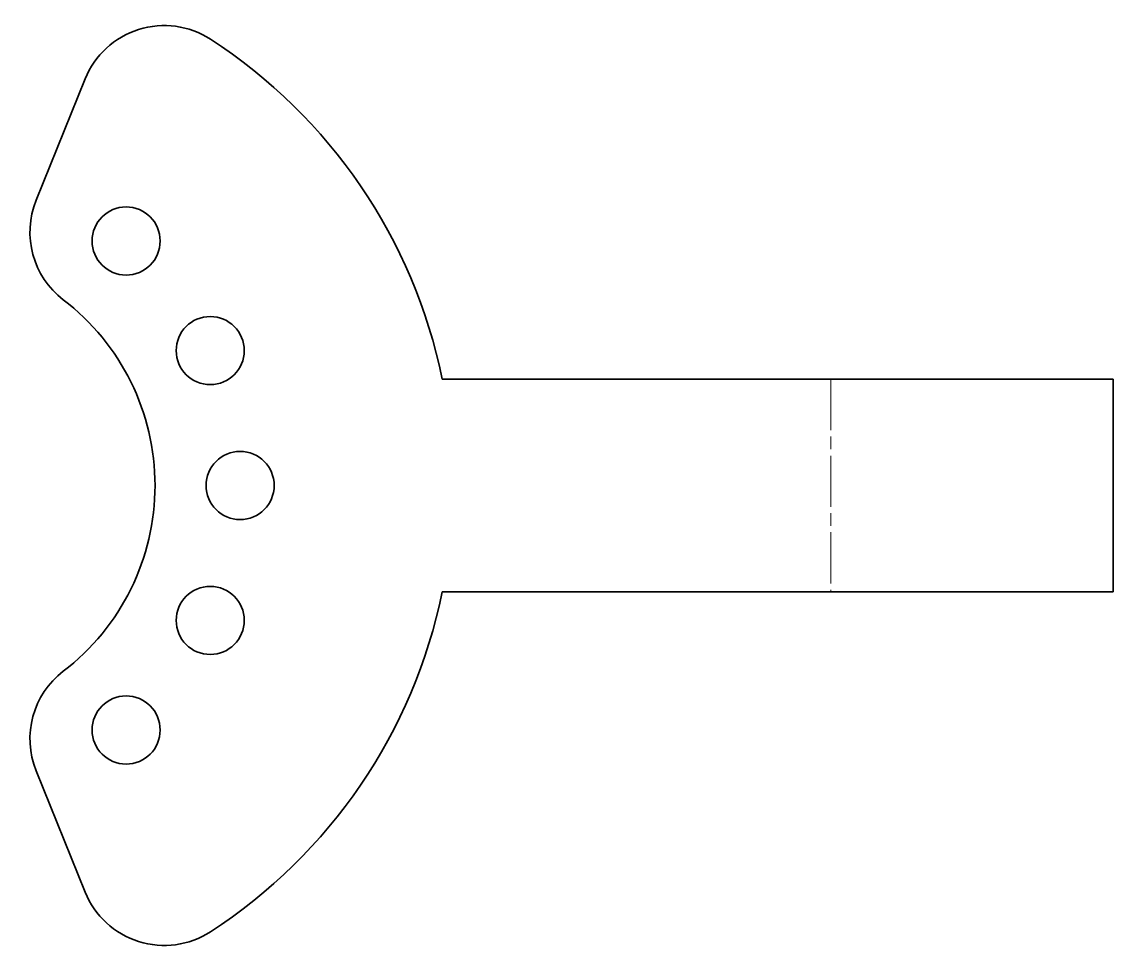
# Model space of a CAD drawing. Header units: inches. Extents: x -0.4 to 50.9, y -0.2 to 43.4.
import ezdxf

# ---------------------------------------------------------------- set-up
doc = ezdxf.new("R2010")
doc.units = ezdxf.units.IN
doc.header["$MEASUREMENT"] = 0
doc.linetypes.add('Chain', pattern=[13.68, 9.12, -1.14, 2.28, -1.14])
doc.layers.add('SIMUMAK Bend Centerline (ISO)', color=7, linetype='Chain', lineweight=9)
doc.layers.add('SIMUMAK Visible (ISO)', color=7, linetype='Continuous', lineweight=35)

# ---------------------------------------------------------------- blocks, each defined once
blk = doc.blocks.new('CD-IND-31-RETORNO-01')
at = {"layer": 'SIMUMAK Bend Centerline (ISO)', "ltscale": 0.263158}
blk.add_line((37.633, 26.58), (37.633, 16.58), dxfattribs=at)
at = {"layer": 'SIMUMAK Visible (ISO)'}
for p, q in [((2.593, 40.694), (0.286, 34.984)), ((50.895, 26.58), (19.366, 26.58)), ((50.895, 16.58), (50.895, 26.58)), ((50.895, 16.58), (19.366, 16.58)), ((0.286, 8.175), (2.593, 2.465))]:
    blk.add_line(p, q, dxfattribs=at)
for centre in [(4.513, 33.07), (8.465, 27.919), (9.871, 21.58), (8.465, 15.24), (4.513, 10.089)]:
    blk.add_circle(centre, 1.6, dxfattribs=at)
at = {"layer": 'SIMUMAK Visible (ISO)', "extrusion": (0, 0, -1)}
for centre, radius, start, end in [((-6.302, 39.196), 4, 22, 122.9806), ((5.129, 21.58), 25, 122.9806, 168.463), ((-3.995, 33.485), 4, 307.466, 22), ((5.129, 21.58), 25, 191.537, 237.0194), ((-3.995, 9.674), 4, 338, 52.534), ((-6.302, 3.964), 4, 237.0194, 338)]:
    blk.add_arc(centre, radius, start, end, dxfattribs=at)
at = {"layer": 'SIMUMAK Visible (ISO)'}
blk.add_arc((-5.129, 21.58), 11, 307.466, 52.534, dxfattribs=at)

msp = doc.modelspace()

# ---------------------------------------------------------------- block references
msp.add_blockref('CD-IND-31-RETORNO-01', (0, 0))

doc.saveas('drawing.dxf')
